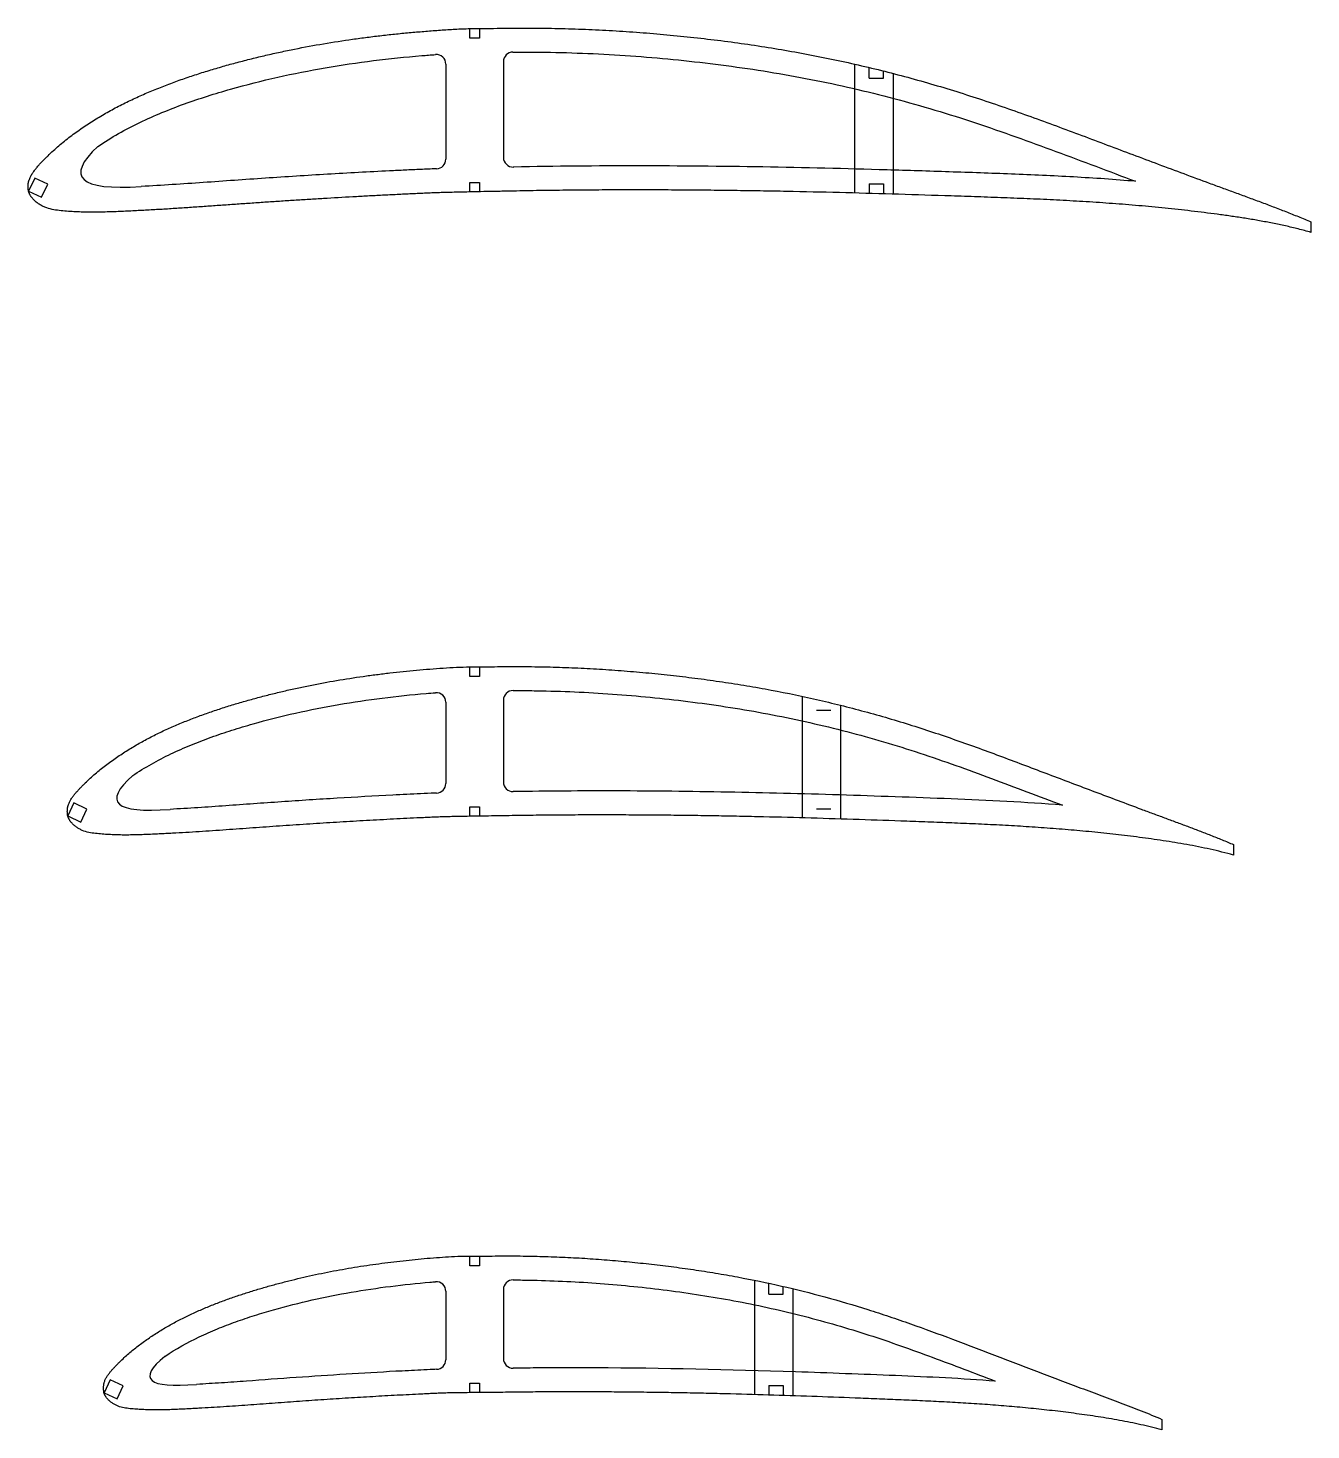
# Model space of a CAD drawing. Header units: millimetres. Extents: x -11497 to 404, y -3854 to 414.
# Drawn here: x -1993.4 to -1726.3, y -1656.2 to -1364.3 of the extents above; entities that cross this region are included whole.
import ezdxf

# ---------------------------------------------------------------- set-up
doc = ezdxf.new("R2010")
doc.units = ezdxf.units.MM

msp = doc.modelspace()

# ---------------------------------------------------------------- linework, layer by layer
for p, q in [((-1901.4295, -1366.4088), (-1901.4295, -1364.4244)), ((-1899.4295, -1364.4088), (-1899.4295, -1366.4088)), ((-1899.4295, -1366.4088), (-1901.4295, -1366.4088)), ((-1906.4295, -1371.8251), (-1906.4295, -1391.6154)), ((-1894.4295, -1371.3198), (-1894.4295, -1391.2538)), ((-1821.3077, -1371.8148), (-1821.3077, -1398.6646)), ((-1818.3077, -1374.7654), (-1818.3077, -1372.5154)), ((-1818.3077, -1374.7654), (-1815.3077, -1374.7654)), ((-1815.3077, -1374.7654), (-1815.3077, -1373.2518)), ((-1813.3077, -1373.7625), (-1813.3077, -1398.893)), ((-1901.4295, -1398.4381), (-1901.4295, -1396.4381)), ((-1901.4295, -1396.4381), (-1899.4295, -1396.4381)), ((-1899.4295, -1396.4381), (-1899.4295, -1398.3975)), ((-1818.3077, -1396.7472), (-1815.3077, -1396.7472)), ((-1818.3077, -1396.7472), (-1818.3077, -1398.7472)), ((-1815.3077, -1396.7472), (-1815.3077, -1398.8335)), ((-1901.4295, -1499.3194), (-1901.4295, -1497.3365)), ((-1899.4295, -1497.3194), (-1899.4295, -1499.3194)), ((-1899.4295, -1499.3194), (-1901.4295, -1499.3194)), ((-1906.4295, -1504.6911), (-1906.4295, -1521.5965)), ((-1894.4295, -1504.253), (-1894.4295, -1521.2971)), ((-1832.2631, -1503.4453), (-1832.2631, -1528.763)), ((-1824.2631, -1505.3028), (-1824.2631, -1529.0015)), ((-1829.2631, -1506.3589), (-1826.2631, -1506.3589)), ((-1901.4295, -1528.4381), (-1901.4295, -1526.4381)), ((-1901.4295, -1526.4381), (-1899.4295, -1526.4381)), ((-1899.4295, -1526.4381), (-1899.4295, -1528.4041)), ((-1829.2631, -1526.8487), (-1826.2631, -1526.8487)), ((-1899.4295, -1620.0069), (-1899.4295, -1622.0069)), ((-1901.4295, -1622.0069), (-1901.4295, -1620.0247)), ((-1899.4295, -1622.0069), (-1901.4295, -1622.0069)), ((-1842.1569, -1625.0331), (-1842.1569, -1648.8463)), ((-1839.1569, -1627.9091), (-1839.1569, -1625.6591)), ((-1906.4295, -1627.3394), (-1906.4295, -1641.5822)), ((-1894.4295, -1626.9693), (-1894.4295, -1641.3419)), ((-1839.1569, -1627.9091), (-1836.1569, -1627.9091)), ((-1836.1569, -1627.9091), (-1836.1569, -1626.328)), ((-1834.1569, -1626.7982), (-1834.1569, -1649.0957)), ((-1901.4295, -1648.4381), (-1901.4295, -1646.4381)), ((-1901.4295, -1646.4381), (-1899.4295, -1646.4381)), ((-1899.4295, -1646.4381), (-1899.4295, -1648.4124)), ((-1839.1569, -1646.9353), (-1836.1569, -1646.9353)), ((-1839.1569, -1646.9353), (-1839.1569, -1648.9353)), ((-1836.1569, -1646.9353), (-1836.1569, -1649.0298))]:
    msp.add_line(p, q)
at = {"color": 7, "linetype": 'Continuous', "lineweight": 25}
for p, q in [((-1978.8904, -1388.9527), (-1978.8902, -1388.9529)), ((-1992.0452, -1395.5515), (-1993.3131, -1398.2704)), ((-1989.3263, -1396.8194), (-1992.0452, -1395.5515)), ((-1990.5941, -1399.5383), (-1989.3263, -1396.8194)), ((-1993.3131, -1398.2704), (-1990.5941, -1399.5383)), ((-1726.2874, -1404.6663), (-1726.2852, -1406.8509)), ((-1971.6387, -1519.9558), (-1971.6385, -1519.956)), ((-1983.8717, -1525.6478), (-1985.1395, -1528.3667)), ((-1981.1527, -1526.9157), (-1983.8717, -1525.6478)), ((-1985.1395, -1528.3667), (-1982.4206, -1529.6346)), ((-1982.4206, -1529.6346), (-1981.1527, -1526.9157)), ((-1742.4216, -1534.3202), (-1742.4187, -1536.5156)), ((-1964.944, -1640.8817), (-1964.9437, -1640.882)), ((-1976.326, -1645.7366), (-1977.5938, -1648.4555)), ((-1973.607, -1647.0044), (-1976.326, -1645.7366)), ((-1977.5938, -1648.4555), (-1974.8749, -1649.7234)), ((-1974.8749, -1649.7234), (-1973.607, -1647.0044)), ((-1958.3281, -1646.7137), (-1958.3297, -1646.7138)), ((-1757.3165, -1654.0007), (-1757.3129, -1656.2061))]:
    msp.add_line(p, q, dxfattribs=at)
for centre, start, end in [((-1908.4295, -1371.8251), 0, 94.349868), ((-1892.4295, -1371.3198), 90.458323, 180), ((-1908.4295, -1391.6154), 272.117061, 0), ((-1892.4295, -1391.2538), 180, 271.122232), ((-1908.4295, -1504.6911), 0, 94.496354), ((-1892.4295, -1504.253), 90.096453, 180), ((-1908.4295, -1521.5965), 272.302083, 360), ((-1892.4295, -1521.2971), 180, 270.923656), ((-1908.4295, -1627.3394), 0, 94.699744), ((-1892.4295, -1626.9693), 89.686792, 180), ((-1908.4295, -1641.5822), 272.593728, 360), ((-1892.4295, -1641.3419), 180, 270.708374)]:
    msp.add_arc(centre, 2, start, end)
for points, knots in [([(-1726.2852, -1406.8509), (-1727.161, -1406.5914), (-1728.9316, -1406.1379), (-1731.5978, -1405.5029), (-1734.2811, -1404.9409), (-1736.9753, -1404.435), (-1739.6788, -1403.9799), (-1742.3888, -1403.5649), (-1745.1034, -1403.1804), (-1747.8217, -1402.821), (-1750.5431, -1402.4848), (-1754.1752, -1402.0654), (-1758.7219, -1401.5961), (-1764.1862, -1401.1141), (-1769.6567, -1400.7017), (-1775.1322, -1400.3563), (-1780.6112, -1400.0661), (-1786.0928, -1399.8206), (-1791.576, -1399.6078), (-1797.0601, -1399.4151), (-1804.373, -1399.1719), (-1813.5148, -1398.8797), (-1824.4862, -1398.5715), (-1833.63, -1398.3648), (-1840.9452, -1398.2338), (-1846.4316, -1398.1525), (-1851.9179, -1398.0881), (-1857.404, -1398.0442), (-1862.8898, -1398.0174), (-1868.3751, -1398.0113), (-1873.8599, -1398.0261), (-1879.344, -1398.0652), (-1883.9134, -1398.1165), (-1887.5684, -1398.1692), (-1890.3094, -1398.2165), (-1892.5934, -1398.2583), (-1894.4203, -1398.2983), (-1896.2471, -1398.3347), (-1898.5303, -1398.381), (-1900.3572, -1398.4148), (-1902.2921, -1398.4569), (-1903.8245, -1398.4894), (-1905.8674, -1398.5387), (-1907.3994, -1398.5828), (-1908.931, -1398.6395), (-1910.4621, -1398.7085), (-1911.9931, -1398.7771), (-1914.0345, -1398.8664), (-1916.5857, -1398.9882), (-1919.6467, -1399.1399), (-1922.7071, -1399.298), (-1926.787, -1399.5199), (-1930.8658, -1399.7544), (-1934.9434, -1400.0039), (-1938.0012, -1400.1967), (-1941.0584, -1400.3954), (-1944.1152, -1400.5998), (-1947.1715, -1400.8091), (-1950.2274, -1401.0223), (-1953.283, -1401.2386), (-1956.3386, -1401.4552), (-1959.3942, -1401.6681), (-1962.4505, -1401.872), (-1965.5075, -1402.0622), (-1968.056, -1402.2047), (-1970.0951, -1402.3113), (-1971.6245, -1402.3881), (-1973.1542, -1402.4619), (-1974.684, -1402.5311), (-1976.2142, -1402.5905), (-1977.7449, -1402.6365), (-1979.2761, -1402.6588), (-1980.8076, -1402.6577), (-1982.3386, -1402.6227), (-1983.8687, -1402.5596), (-1985.3965, -1402.4528), (-1986.9214, -1402.3128), (-1988.4395, -1402.1026), (-1989.6704, -1401.7471), (-1990.5933, -1401.308), (-1991.1395, -1400.9774), (-1991.5511, -1400.6757), (-1991.9486, -1400.3558), (-1992.3157, -1400.0003), (-1992.6029, -1399.6587), (-1992.7573, -1399.4562), (-1992.8658, -1399.299), (-1992.9653, -1399.136), (-1993.0538, -1398.9666), (-1993.1328, -1398.7926), (-1993.2118, -1398.6195), (-1993.2812, -1398.4428), (-1993.3272, -1398.2584), (-1993.3628, -1398.0717), (-1993.3892, -1397.8827), (-1993.4078, -1397.6927), (-1993.4229, -1397.4382), (-1993.4278, -1397.1187), (-1993.3927, -1396.801), (-1993.3582, -1396.549), (-1993.3202, -1396.3617), (-1993.2714, -1396.1768), (-1993.1972, -1395.9331), (-1993.086, -1395.6341), (-1992.9239, -1395.2874), (-1992.6843, -1394.8366), (-1992.3393, -1394.2994), (-1991.8821, -1393.6851), (-1991.3922, -1393.0964), (-1990.8798, -1392.5274), (-1990.3505, -1391.9743), (-1989.8127, -1391.4292), (-1989.0874, -1390.7108), (-1988.1603, -1389.8338), (-1987.016, -1388.8159), (-1985.8367, -1387.8387), (-1984.6299, -1386.8961), (-1982.9868, -1385.6836), (-1980.8771, -1384.2463), (-1978.2756, -1382.6289), (-1975.6096, -1381.1202), (-1972.8864, -1379.7173), (-1970.1115, -1378.4196), (-1967.2938, -1377.2179), (-1964.4442, -1376.0945), (-1961.5664, -1375.0448), (-1958.6657, -1374.0603), (-1955.7447, -1373.1378), (-1952.806, -1372.273), (-1949.8526, -1371.4593), (-1946.8863, -1370.694), (-1943.9079, -1369.9765), (-1940.9184, -1369.3062), (-1936.9189, -1368.4747), (-1931.8967, -1367.5474), (-1926.8496, -1366.7652), (-1922.8002, -1366.2194), (-1919.7578, -1365.8509), (-1916.711, -1365.5203), (-1913.6604, -1365.2231), (-1910.6056, -1364.9719), (-1907.5494, -1364.7358), (-1904.4907, -1364.5312), (-1902.4496, -1364.4467), (-1901.4295, -1364.4244)], [0, 0, 0, 0, 0.00737426, 0.01474851, 0.02212277, 0.02949703, 0.03687129, 0.04424554, 0.0516198, 0.05899406, 0.06636831, 0.07374257, 0.08849108, 0.1032396, 0.11798811, 0.13273663, 0.14748514, 0.16223365, 0.17698217, 0.19173068, 0.2064792, 0.23597622, 0.26547325, 0.29497028, 0.3097188, 0.32446731, 0.33921582, 0.35396434, 0.36871285, 0.38346137, 0.39820988, 0.41295839, 0.42770691, 0.43508116, 0.44245542, 0.44982968, 0.45351681, 0.45720394, 0.46457819, 0.47195245, 0.47195245, 0.48020319, 0.48432856, 0.48845394, 0.49257931, 0.49670468, 0.50083005, 0.50495542, 0.51320616, 0.52145691, 0.52970765, 0.53795839, 0.55445988, 0.56271062, 0.57096137, 0.57921211, 0.58746285, 0.59571359, 0.60396434, 0.61221508, 0.62046582, 0.62871657, 0.63696731, 0.64521805, 0.6534688, 0.65759417, 0.66171954, 0.66584491, 0.66997028, 0.67409565, 0.67822102, 0.6823464, 0.68647177, 0.69059714, 0.69472251, 0.69884788, 0.70297325, 0.70709862, 0.711224, 0.71328668, 0.71534937, 0.71638071, 0.71741205, 0.71947474, 0.72050608, 0.72102175, 0.72153742, 0.7220531, 0.72256877, 0.72308444, 0.72360011, 0.72411578, 0.72463145, 0.72514712, 0.7256628, 0.72617847, 0.72669414, 0.72772548, 0.72875682, 0.7292725, 0.72978817, 0.73030384, 0.73081951, 0.73185085, 0.7328822, 0.73391354, 0.73597622, 0.73803891, 0.7401016, 0.74216428, 0.74422697, 0.74628965, 0.74835234, 0.75247771, 0.75660308, 0.76072845, 0.76485383, 0.7689792, 0.77722994, 0.78548068, 0.79373143, 0.80198217, 0.81023291, 0.81848365, 0.8267344, 0.83498514, 0.84323588, 0.85148663, 0.85973737, 0.86798811, 0.87623886, 0.8844896, 0.89274034, 0.90099108, 0.91749257, 0.93399406, 0.9422448, 0.95049554, 0.95874629, 0.96699703, 0.97524777, 0.98349851, 0.99174926, 1, 1, 1, 1]), ([(-1901.4295, -1364.4244), (-1900.4852, -1364.4184), (-1898.5967, -1364.4029), (-1895.7643, -1364.3647), (-1892.932, -1364.3179), (-1890.0992, -1364.3081), (-1887.2666, -1364.3176), (-1883.4899, -1364.3716), (-1879.7143, -1364.4734), (-1875.9404, -1364.6274), (-1872.168, -1364.8128), (-1867.4559, -1365.1088), (-1861.8082, -1365.5589), (-1856.1692, -1366.107), (-1850.54, -1366.7485), (-1844.9228, -1367.4872), (-1839.3194, -1368.3248), (-1831.871, -1369.5853), (-1822.6106, -1371.4401), (-1811.6016, -1374.1322), (-1802.5249, -1376.7412), (-1795.3301, -1379.0433), (-1788.1755, -1381.4681), (-1781.073, -1384.0408), (-1773.9939, -1386.6768), (-1768.6902, -1388.6686), (-1763.3866, -1390.6604), (-1758.0823, -1392.6509), (-1752.775, -1394.6329), (-1748.348, -1396.2734), (-1744.8035, -1397.5778), (-1742.143, -1398.5502), (-1739.4827, -1399.5234), (-1736.8248, -1400.5031), (-1734.1741, -1401.5021), (-1731.5312, -1402.5218), (-1728.9015, -1403.575), (-1727.1544, -1404.2923), (-1726.2874, -1404.6663)], [0, 0, 0, 0, 0.015625, 0.03125, 0.046875, 0.0625, 0.078125, 0.09375, 0.125, 0.140625, 0.15625, 0.1875, 0.21875, 0.25, 0.28125, 0.3125, 0.34375, 0.375, 0.4375, 0.5, 0.5625, 0.59375, 0.625, 0.6875, 0.71875, 0.75, 0.78125, 0.8125, 0.84375, 0.875, 0.890625, 0.90625, 0.921875, 0.9375, 0.953125, 0.96875, 0.984375, 1, 1, 1, 1]), ([(-1978.8902, -1388.9529), (-1976.0685, -1387.0599), (-1973.1405, -1385.4078), (-1968.6161, -1383.2302), (-1967.0855, -1382.5552), (-1963.9912, -1381.2802), (-1962.4279, -1380.6794), (-1959.2734, -1379.5409), (-1957.6827, -1379.0021), (-1954.4773, -1377.9792), (-1952.8614, -1377.495), (-1947.99, -1376.1135), (-1944.722, -1375.2875), (-1938.1489, -1373.8092), (-1934.8435, -1373.1575), (-1928.1985, -1372.0137), (-1924.8569, -1371.5212), (-1918.165, -1370.685), (-1914.8126, -1370.3373), (-1910.4965, -1369.9805), (-1909.539, -1369.9037), (-1908.5812, -1369.8308)], [0, 0, 0, 0, 0.125, 0.125, 0.1875, 0.1875, 0.25, 0.25, 0.3125, 0.3125, 0.375, 0.375, 0.5, 0.5, 0.625, 0.625, 0.75, 0.75, 0.875, 0.875, 0.910623833, 0.910623833, 0.910623833, 0.910623833]), ([(-1892.4455, -1369.3199), (-1892.4427, -1369.3199), (-1892.4399, -1369.3198), (-1889.4638, -1369.2962), (-1886.4934, -1369.3173), (-1877.5902, -1369.5093), (-1871.6654, -1369.8067), (-1859.836, -1370.724), (-1853.9314, -1371.3431), (-1845.0899, -1372.5161), (-1842.1448, -1372.948), (-1836.2623, -1373.9045), (-1833.3347, -1374.4277), (-1824.5946, -1376.1375), (-1818.826, -1377.4685), (-1810.2567, -1379.7399), (-1807.4139, -1380.5421), (-1801.7557, -1382.2361), (-1798.9406, -1383.1293), (-1790.53, -1385.9227), (-1784.9691, -1387.9367), (-1776.6476, -1391.023), (-1773.8771, -1392.0627), (-1768.3364, -1394.1434), (-1765.5662, -1395.1842), (-1762.7956, -1396.2235)], [0.062441146, 0.062441146, 0.062441146, 0.062441146, 0.0625, 0.0625, 0.125, 0.125, 0.25, 0.25, 0.375, 0.375, 0.4375, 0.4375, 0.5, 0.5, 0.625, 0.625, 0.6875, 0.6875, 0.75, 0.75, 0.875, 0.875, 0.9375, 0.9375, 1, 1, 1, 1]), ([(-1908.3556, -1393.6141), (-1908.3882, -1393.6153), (-1908.4208, -1393.6165), (-1909.5319, -1393.6582), (-1910.6098, -1393.709), (-1912.766, -1393.8052), (-1913.8442, -1393.852), (-1916.0002, -1393.953), (-1917.078, -1394.0056), (-1922.467, -1394.2722), (-1926.777, -1394.5058), (-1935.3946, -1395.015), (-1939.7022, -1395.2904), (-1948.3155, -1395.8713), (-1952.6212, -1396.1802), (-1959.0802, -1396.6335), (-1961.2334, -1396.7815), (-1965.541, -1397.055), (-1967.6957, -1397.1783), (-1969.851, -1397.2903)], [0.702652949, 0.702652949, 0.702652949, 0.702652949, 0.703125, 0.703125, 0.71875, 0.71875, 0.734375, 0.734375, 0.75, 0.75, 0.8125, 0.8125, 0.875, 0.875, 0.9375, 0.9375, 0.96875, 0.96875, 1, 1, 1, 1]), ([(-1762.7956, -1396.2235), (-1767.1012, -1395.8613), (-1771.4097, -1395.5664), (-1780.0312, -1395.0797), (-1784.3441, -1394.8862), (-1792.9721, -1394.5489), (-1797.287, -1394.4032), (-1805.9172, -1394.1187), (-1810.2325, -1393.9806), (-1823.1797, -1393.5973), (-1831.813, -1393.3865), (-1849.0856, -1393.0997), (-1857.7219, -1393.0187), (-1874.9934, -1393.0082), (-1883.6288, -1393.0838), (-1892.306, -1393.2517), (-1892.3481, -1393.2525), (-1892.3903, -1393.2534)], [0, 0, 0, 0, 0.0625, 0.0625, 0.125, 0.125, 0.1875, 0.1875, 0.25, 0.25, 0.375, 0.375, 0.5, 0.5, 0.625, 0.625, 0.625610156, 0.625610156, 0.625610156, 0.625610156]), ([(-1742.4187, -1536.5156), (-1743.2172, -1536.2838), (-1744.8279, -1535.869), (-1747.2544, -1535.2925), (-1749.6947, -1534.7781), (-1752.1445, -1534.3133), (-1754.6019, -1533.8929), (-1757.0648, -1533.508), (-1759.5315, -1533.1507), (-1762.0013, -1532.8167), (-1764.4735, -1532.5041), (-1767.7728, -1532.1142), (-1771.9022, -1531.6774), (-1776.8639, -1531.2281), (-1781.8301, -1530.8419), (-1786.7999, -1530.516), (-1791.7722, -1530.2397), (-1796.746, -1530.0034), (-1801.7206, -1529.7964), (-1806.6957, -1529.6079), (-1813.3292, -1529.3681), (-1821.6211, -1529.0803), (-1831.5727, -1528.7732), (-1839.8675, -1528.5627), (-1846.5047, -1528.4251), (-1851.4833, -1528.3372), (-1856.4626, -1528.2645), (-1861.4428, -1528.2108), (-1866.4237, -1528.1721), (-1871.4055, -1528.1525), (-1876.3882, -1528.1514), (-1881.3717, -1528.1732), (-1885.5254, -1528.2077), (-1888.8489, -1528.246), (-1891.3416, -1528.281), (-1893.4192, -1528.315), (-1895.0812, -1528.3456), (-1896.7434, -1528.3686), (-1898.8213, -1528.3949), (-1900.484, -1528.419), (-1902.2452, -1528.4547), (-1903.6402, -1528.476), (-1905.5001, -1528.5105), (-1906.895, -1528.5449), (-1908.2897, -1528.5953), (-1909.6837, -1528.6611), (-1911.0778, -1528.7257), (-1912.937, -1528.8078), (-1915.2605, -1528.9221), (-1918.0489, -1529.0635), (-1920.8372, -1529.2103), (-1924.5548, -1529.4167), (-1928.2723, -1529.6347), (-1931.9893, -1529.8667), (-1934.7771, -1530.0456), (-1937.5646, -1530.2301), (-1940.3521, -1530.4196), (-1943.1394, -1530.6138), (-1945.9267, -1530.812), (-1948.7139, -1531.0125), (-1951.5013, -1531.2133), (-1954.2891, -1531.4111), (-1957.0776, -1531.6006), (-1959.867, -1531.7775), (-1962.1926, -1531.9099), (-1964.0534, -1532.0095), (-1965.4492, -1532.0813), (-1966.8452, -1532.1505), (-1968.2414, -1532.215), (-1969.6381, -1532.2706), (-1971.0352, -1532.3143), (-1972.4328, -1532.3348), (-1973.8307, -1532.3348), (-1975.2282, -1532.3026), (-1976.625, -1532.2459), (-1978.0195, -1532.1472), (-1979.4117, -1532.0204), (-1980.7966, -1531.8216), (-1981.9171, -1531.4845), (-1982.7534, -1531.071), (-1983.2486, -1530.7635), (-1983.6196, -1530.4817), (-1983.9784, -1530.1847), (-1984.3075, -1529.854), (-1984.5631, -1529.5366), (-1984.6989, -1529.3479), (-1984.7939, -1529.2016), (-1984.8805, -1529.0503), (-1984.9574, -1528.8937), (-1985.0252, -1528.733), (-1985.0906, -1528.5719), (-1985.145, -1528.4073), (-1985.1777, -1528.2369), (-1985.2025, -1528.0651), (-1985.2206, -1527.8918), (-1985.2325, -1527.7179), (-1985.2421, -1527.4853), (-1985.2476, -1527.1938), (-1985.2174, -1526.9036), (-1985.1934, -1526.6727), (-1985.1632, -1526.5008), (-1985.1221, -1526.3311), (-1985.0593, -1526.1071), (-1984.9633, -1525.8321), (-1984.8194, -1525.5137), (-1984.6064, -1525.0992), (-1984.2959, -1524.6059), (-1983.8826, -1524.042), (-1983.4384, -1523.5021), (-1982.9729, -1522.9806), (-1982.4908, -1522.4745), (-1982.0012, -1521.9756), (-1981.3403, -1521.3186), (-1980.4956, -1520.5163), (-1979.4532, -1519.5845), (-1978.3782, -1518.6908), (-1977.2781, -1517.8281), (-1975.7802, -1516.7187), (-1973.8559, -1515.4043), (-1971.4836, -1513.9241), (-1969.0512, -1512.545), (-1966.5673, -1511.2613), (-1964.0356, -1510.075), (-1961.4649, -1508.9763), (-1958.8654, -1507.9482), (-1956.2397, -1506.9892), (-1953.5938, -1506.0883), (-1950.9291, -1505.2451), (-1948.2486, -1504.4541), (-1945.555, -1503.7101), (-1942.8496, -1503.0102), (-1940.1336, -1502.354), (-1937.4077, -1501.7412), (-1933.7611, -1500.9807), (-1929.1828, -1500.1331), (-1924.5829, -1499.4174), (-1920.8931, -1498.9181), (-1918.1212, -1498.5813), (-1915.3457, -1498.2783), (-1912.5672, -1498.007), (-1909.7854, -1497.7754), (-1907.0028, -1497.5584), (-1904.2173, -1497.3856), (-1902.3582, -1497.3365), (-1901.4295, -1497.3365)], [0, 0, 0, 0, 0.00737426, 0.01474851, 0.02212277, 0.02949703, 0.03687129, 0.04424554, 0.0516198, 0.05899406, 0.06636831, 0.07374257, 0.08849108, 0.1032396, 0.11798811, 0.13273663, 0.14748514, 0.16223365, 0.17698217, 0.19173068, 0.2064792, 0.23597622, 0.26547325, 0.29497028, 0.3097188, 0.32446731, 0.33921582, 0.35396434, 0.36871285, 0.38346137, 0.39820988, 0.41295839, 0.42770691, 0.43508116, 0.44245542, 0.44982968, 0.45351681, 0.45720394, 0.46457819, 0.47195245, 0.47195245, 0.48020319, 0.48432856, 0.48845394, 0.49257931, 0.49670468, 0.50083005, 0.50495542, 0.51320616, 0.52145691, 0.52970765, 0.53795839, 0.55445988, 0.56271062, 0.57096137, 0.57921211, 0.58746285, 0.59571359, 0.60396434, 0.61221508, 0.62046582, 0.62871657, 0.63696731, 0.64521805, 0.6534688, 0.65759417, 0.66171954, 0.66584491, 0.66997028, 0.67409565, 0.67822102, 0.6823464, 0.68647177, 0.69059714, 0.69472251, 0.69884788, 0.70297325, 0.70709862, 0.711224, 0.71328668, 0.71534937, 0.71638071, 0.71741205, 0.71947474, 0.72050608, 0.72102175, 0.72153742, 0.7220531, 0.72256877, 0.72308444, 0.72360011, 0.72411578, 0.72463145, 0.72514712, 0.7256628, 0.72617847, 0.72669414, 0.72772548, 0.72875682, 0.7292725, 0.72978817, 0.73030384, 0.73081951, 0.73185085, 0.7328822, 0.73391354, 0.73597622, 0.73803891, 0.7401016, 0.74216428, 0.74422697, 0.74628965, 0.74835234, 0.75247771, 0.75660308, 0.76072845, 0.76485383, 0.7689792, 0.77722994, 0.78548068, 0.79373143, 0.80198217, 0.81023291, 0.81848365, 0.8267344, 0.83498514, 0.84323588, 0.85148663, 0.85973737, 0.86798811, 0.87623886, 0.8844896, 0.89274034, 0.90099108, 0.91749257, 0.93399406, 0.9422448, 0.95049554, 0.95874629, 0.96699703, 0.97524777, 0.98349851, 0.99174926, 1, 1, 1, 1]), ([(-1901.4295, -1497.3365), (-1900.5717, -1497.3283), (-1898.8561, -1497.3158), (-1896.2829, -1497.2895), (-1893.7098, -1497.2524), (-1891.1364, -1497.2521), (-1888.5631, -1497.2672), (-1885.1324, -1497.3272), (-1881.7028, -1497.4287), (-1878.2749, -1497.579), (-1874.8483, -1497.7571), (-1870.5685, -1498.0382), (-1865.4391, -1498.4615), (-1860.3177, -1498.9737), (-1855.2056, -1499.5712), (-1850.1046, -1500.2563), (-1845.0163, -1501.0309), (-1838.2532, -1502.1951), (-1829.8452, -1503.903), (-1819.8509, -1506.3757), (-1811.6117, -1508.7681), (-1805.0811, -1510.8767), (-1798.5878, -1513.0974), (-1792.142, -1515.4524), (-1785.7176, -1517.8644), (-1780.9044, -1519.687), (-1776.0914, -1521.5097), (-1771.2776, -1523.3307), (-1766.4613, -1525.145), (-1762.444, -1526.647), (-1759.2277, -1527.8418), (-1756.8138, -1528.7334), (-1754.3997, -1529.6246), (-1751.9877, -1530.5216), (-1749.582, -1531.4351), (-1747.1832, -1532.367), (-1744.7953, -1533.3263), (-1743.2097, -1533.9814), (-1742.4216, -1534.3202)], [0, 0, 0, 0, 0.015625, 0.03125, 0.046875, 0.0625, 0.078125, 0.09375, 0.125, 0.140625, 0.15625, 0.1875, 0.21875, 0.25, 0.28125, 0.3125, 0.34375, 0.375, 0.4375, 0.5, 0.5625, 0.59375, 0.625, 0.6875, 0.71875, 0.75, 0.78125, 0.8125, 0.84375, 0.875, 0.890625, 0.90625, 0.921875, 0.9375, 0.953125, 0.96875, 0.984375, 1, 1, 1, 1]), ([(-1971.6385, -1519.956), (-1969.0813, -1518.2473), (-1966.428, -1516.7551), (-1962.3272, -1514.7896), (-1960.9398, -1514.1804), (-1958.1359, -1513.0277), (-1956.7193, -1512.4844), (-1953.8607, -1511.4551), (-1952.4196, -1510.9672), (-1949.515, -1510.0416), (-1948.0504, -1509.6032), (-1943.6389, -1508.3524), (-1940.6794, -1507.6041), (-1934.7264, -1506.2644), (-1931.7328, -1505.6734), (-1925.7145, -1504.6355), (-1922.6881, -1504.1878), (-1916.6282, -1503.428), (-1913.5925, -1503.112), (-1909.8964, -1502.8026), (-1909.2414, -1502.7488), (-1908.5863, -1502.6973)], [0, 0, 0, 0, 0.125, 0.125, 0.1875, 0.1875, 0.25, 0.25, 0.3125, 0.3125, 0.375, 0.375, 0.5, 0.5, 0.625, 0.625, 0.75, 0.75, 0.875, 0.875, 0.901916741, 0.901916741, 0.901916741, 0.901916741]), ([(-1892.4328, -1502.253), (-1891.458, -1502.2514), (-1890.4836, -1502.2555), (-1888.1892, -1502.2737), (-1886.8699, -1502.296), (-1880.2766, -1502.4495), (-1875.014, -1502.7185), (-1864.5116, -1503.5382), (-1859.2718, -1504.0877), (-1848.8151, -1505.4661), (-1843.5982, -1506.2965), (-1835.7939, -1507.8005), (-1833.1968, -1508.3441), (-1828.0361, -1509.5141), (-1825.4694, -1510.1409), (-1820.3616, -1511.4744), (-1817.8206, -1512.1808), (-1812.764, -1513.6718), (-1810.2486, -1514.4574), (-1802.7374, -1516.9216), (-1797.776, -1518.7069), (-1790.3587, -1521.4609), (-1787.8901, -1522.3909), (-1782.955, -1524.2572), (-1780.4881, -1525.1924), (-1778.0208, -1526.1263)], [0.070694357, 0.070694357, 0.070694357, 0.070694357, 0.09375, 0.09375, 0.125, 0.125, 0.25, 0.25, 0.375, 0.375, 0.5, 0.5, 0.5625, 0.5625, 0.625, 0.625, 0.6875, 0.6875, 0.75, 0.75, 0.875, 0.875, 0.9375, 0.9375, 1, 1, 1, 1]), ([(-1908.3491, -1523.5949), (-1908.4886, -1523.6005), (-1908.6281, -1523.6063), (-1909.7351, -1523.6546), (-1910.7023, -1523.7021), (-1913.6046, -1523.8323), (-1915.539, -1523.9281), (-1921.3416, -1524.2248), (-1925.2089, -1524.4408), (-1932.9412, -1524.9106), (-1936.8064, -1525.1634), (-1944.5351, -1525.6953), (-1948.3984, -1525.9777), (-1954.1941, -1526.391), (-1956.1262, -1526.5259), (-1959.9915, -1526.7754), (-1961.9249, -1526.8877), (-1963.8588, -1526.9905)], [0.70087281, 0.70087281, 0.70087281, 0.70087281, 0.703125, 0.703125, 0.71875, 0.71875, 0.75, 0.75, 0.8125, 0.8125, 0.875, 0.875, 0.9375, 0.9375, 0.96875, 0.96875, 1, 1, 1, 1]), ([(-1778.0208, -1526.1263), (-1785.7512, -1525.5063), (-1793.4924, -1525.1236), (-1805.1093, -1524.6592), (-1808.9824, -1524.5199), (-1816.7286, -1524.2457), (-1820.602, -1524.1136), (-1832.2234, -1523.7469), (-1839.9734, -1523.5454), (-1855.4771, -1523.2603), (-1863.229, -1523.1739), (-1878.1196, -1523.1383), (-1885.2585, -1523.1817), (-1892.3972, -1523.2968)], [0, 0, 0, 0, 0.125, 0.125, 0.1875, 0.1875, 0.25, 0.25, 0.375, 0.375, 0.5, 0.5, 0.615117322, 0.615117322, 0.615117322, 0.615117322]), ([(-1757.3129, -1656.2061), (-1758.04, -1655.9998), (-1759.5032, -1655.6206), (-1761.7084, -1655.0982), (-1763.9244, -1654.6276), (-1766.1485, -1654.2008), (-1768.3788, -1653.8124), (-1770.6135, -1653.4554), (-1772.8513, -1653.1231), (-1775.0916, -1652.8126), (-1777.3339, -1652.5217), (-1780.326, -1652.1592), (-1784.07, -1651.7523), (-1788.5677, -1651.3332), (-1793.0684, -1650.9712), (-1797.5714, -1650.6632), (-1802.0758, -1650.3999), (-1806.5808, -1650.1721), (-1811.086, -1649.9705), (-1815.5911, -1649.7858), (-1821.5975, -1649.5492), (-1829.1048, -1649.2654), (-1838.1149, -1648.9593), (-1845.626, -1648.7453), (-1851.6372, -1648.6017), (-1856.147, -1648.5076), (-1860.6583, -1648.4272), (-1865.1713, -1648.3645), (-1869.6862, -1648.3148), (-1874.2031, -1648.2828), (-1878.7222, -1648.267), (-1883.2437, -1648.2727), (-1887.0136, -1648.2918), (-1890.0309, -1648.3168), (-1892.2946, -1648.3405), (-1894.1815, -1648.3673), (-1895.6914, -1648.3891), (-1897.2016, -1648.3997), (-1899.0899, -1648.4076), (-1900.6011, -1648.4227), (-1902.2019, -1648.4525), (-1903.47, -1648.4636), (-1905.161, -1648.4844), (-1906.4294, -1648.5098), (-1907.6975, -1648.5543), (-1908.965, -1648.6172), (-1910.2328, -1648.6781), (-1911.9237, -1648.7536), (-1914.0371, -1648.861), (-1916.5738, -1648.9929), (-1919.111, -1649.1292), (-1922.4941, -1649.3214), (-1925.878, -1649.5241), (-1929.2622, -1649.7399), (-1931.8006, -1649.906), (-1934.3392, -1650.0774), (-1936.8781, -1650.2532), (-1939.4171, -1650.4334), (-1941.9563, -1650.6178), (-1944.4957, -1650.8037), (-1947.0356, -1650.9899), (-1949.576, -1651.1736), (-1952.1174, -1651.35), (-1954.6598, -1651.5145), (-1956.7796, -1651.6377), (-1958.4759, -1651.7307), (-1959.7483, -1651.7979), (-1961.0209, -1651.8629), (-1962.2938, -1651.9231), (-1963.5671, -1651.9752), (-1964.8408, -1652.0167), (-1966.1152, -1652.0356), (-1967.3898, -1652.0366), (-1968.664, -1652.007), (-1969.9377, -1651.9561), (-1971.2091, -1651.865), (-1972.4788, -1651.7504), (-1973.7408, -1651.562), (-1974.7593, -1651.242), (-1975.5156, -1650.8521), (-1975.9637, -1650.5659), (-1976.2973, -1650.3025), (-1976.6204, -1650.0267), (-1976.9145, -1649.7187), (-1977.1409, -1649.4238), (-1977.2595, -1649.2478), (-1977.342, -1649.1117), (-1977.4168, -1648.9711), (-1977.483, -1648.8263), (-1977.5404, -1648.6778), (-1977.5931, -1648.5279), (-1977.6337, -1648.3743), (-1977.6543, -1648.2169), (-1977.6691, -1648.0588), (-1977.6794, -1647.9), (-1977.6852, -1647.7411), (-1977.6897, -1647.5288), (-1977.6958, -1647.263), (-1977.67, -1646.9982), (-1977.6558, -1646.7866), (-1977.6327, -1646.629), (-1977.5987, -1646.4733), (-1977.5465, -1646.2676), (-1977.4647, -1646.0147), (-1977.3374, -1645.7225), (-1977.149, -1645.3414), (-1976.8702, -1644.8887), (-1976.4975, -1644.3713), (-1976.0956, -1643.8764), (-1975.6733, -1643.3988), (-1975.2348, -1642.9363), (-1974.7898, -1642.4799), (-1974.1883, -1641.8795), (-1973.4197, -1641.1461), (-1972.4713, -1640.294), (-1971.4925, -1639.4772), (-1970.4911, -1638.6884), (-1969.1271, -1637.6741), (-1967.374, -1636.4733), (-1965.2133, -1635.1198), (-1962.9967, -1633.8602), (-1960.7335, -1632.6867), (-1958.4263, -1631.6032), (-1956.0836, -1630.5995), (-1953.7152, -1629.6594), (-1951.3222, -1628.7841), (-1948.9115, -1627.9604), (-1946.4834, -1627.1905), (-1944.0414, -1626.4676), (-1941.5874, -1625.7879), (-1939.1231, -1625.1484), (-1936.6492, -1624.5489), (-1934.1666, -1623.9889), (-1930.8458, -1623.2942), (-1926.6773, -1622.5201), (-1922.4903, -1621.8658), (-1919.1325, -1621.4094), (-1916.6103, -1621.1019), (-1914.0854, -1620.8243), (-1911.558, -1620.5769), (-1909.0283, -1620.3634), (-1906.4982, -1620.1641), (-1903.9648, -1620.0207), (-1902.2738, -1620.0041), (-1901.4295, -1620.0247)], [0, 0, 0, 0, 0.00737426, 0.01474851, 0.02212277, 0.02949703, 0.03687129, 0.04424554, 0.0516198, 0.05899406, 0.06636831, 0.07374257, 0.08849108, 0.1032396, 0.11798811, 0.13273663, 0.14748514, 0.16223365, 0.17698217, 0.19173068, 0.2064792, 0.23597622, 0.26547325, 0.29497028, 0.3097188, 0.32446731, 0.33921582, 0.35396434, 0.36871285, 0.38346137, 0.39820988, 0.41295839, 0.42770691, 0.43508116, 0.44245542, 0.44982968, 0.45351681, 0.45720394, 0.46457819, 0.47195245, 0.47195245, 0.48020319, 0.48432856, 0.48845394, 0.49257931, 0.49670468, 0.50083005, 0.50495542, 0.51320616, 0.52145691, 0.52970765, 0.53795839, 0.55445988, 0.56271062, 0.57096137, 0.57921211, 0.58746285, 0.59571359, 0.60396434, 0.61221508, 0.62046582, 0.62871657, 0.63696731, 0.64521805, 0.6534688, 0.65759417, 0.66171954, 0.66584491, 0.66997028, 0.67409565, 0.67822102, 0.6823464, 0.68647177, 0.69059714, 0.69472251, 0.69884788, 0.70297325, 0.70709862, 0.711224, 0.71328668, 0.71534937, 0.71638071, 0.71741205, 0.71947474, 0.72050608, 0.72102175, 0.72153742, 0.7220531, 0.72256877, 0.72308444, 0.72360011, 0.72411578, 0.72463145, 0.72514712, 0.7256628, 0.72617847, 0.72669414, 0.72772548, 0.72875682, 0.7292725, 0.72978817, 0.73030384, 0.73081951, 0.73185085, 0.7328822, 0.73391354, 0.73597622, 0.73803891, 0.7401016, 0.74216428, 0.74422697, 0.74628965, 0.74835234, 0.75247771, 0.75660308, 0.76072845, 0.76485383, 0.7689792, 0.77722994, 0.78548068, 0.79373143, 0.80198217, 0.81023291, 0.81848365, 0.8267344, 0.83498514, 0.84323588, 0.85148663, 0.85973737, 0.86798811, 0.87623886, 0.8844896, 0.89274034, 0.90099108, 0.91749257, 0.93399406, 0.9422448, 0.95049554, 0.95874629, 0.96699703, 0.97524777, 0.98349851, 0.99174926, 1, 1, 1, 1]), ([(-1901.4295, -1620.0247), (-1900.6515, -1620.0147), (-1899.0956, -1620.0048), (-1896.7617, -1619.9896), (-1894.4279, -1619.9613), (-1892.0939, -1619.9698), (-1889.7601, -1619.9901), (-1886.6488, -1620.0556), (-1883.5385, -1620.1568), (-1880.43, -1620.3038), (-1877.3228, -1620.4751), (-1873.4419, -1620.7425), (-1868.791, -1621.1411), (-1864.1476, -1621.6201), (-1859.5129, -1622.177), (-1854.8883, -1622.8126), (-1850.2756, -1623.529), (-1844.1451, -1624.6044), (-1836.5241, -1626.1765), (-1827.4665, -1628.4467), (-1820.0004, -1630.6391), (-1814.0832, -1632.5692), (-1808.2002, -1634.6015), (-1802.3608, -1636.7555), (-1796.5407, -1638.9606), (-1792.1804, -1640.627), (-1787.8202, -1642.2936), (-1783.4593, -1643.9582), (-1779.0963, -1645.6176), (-1775.4572, -1646.9917), (-1772.5439, -1648.0854), (-1770.3577, -1648.9025), (-1768.1708, -1649.7179), (-1765.9859, -1650.5386), (-1763.8063, -1651.373), (-1761.6329, -1652.2239), (-1759.4682, -1653.0965), (-1758.0316, -1653.6943), (-1757.3165, -1654.0007)], [0, 0, 0, 0, 0.015625, 0.03125, 0.046875, 0.0625, 0.078125, 0.09375, 0.125, 0.140625, 0.15625, 0.1875, 0.21875, 0.25, 0.28125, 0.3125, 0.34375, 0.375, 0.4375, 0.5, 0.5625, 0.59375, 0.625, 0.6875, 0.71875, 0.75, 0.78125, 0.8125, 0.84375, 0.875, 0.890625, 0.90625, 0.921875, 0.9375, 0.953125, 0.96875, 0.984375, 1, 1, 1, 1]), ([(-1964.9437, -1640.882), (-1962.6311, -1639.3434), (-1960.2317, -1637.9991), (-1956.5223, -1636.2297), (-1955.2674, -1635.6813), (-1952.7321, -1634.6414), (-1951.451, -1634.1514), (-1948.866, -1633.2229), (-1947.563, -1632.782), (-1944.9365, -1631.9463), (-1943.6121, -1631.5501), (-1939.6258, -1630.4202), (-1936.9514, -1629.7436), (-1931.5718, -1628.5318), (-1928.8664, -1627.9969), (-1923.4272, -1627.0567), (-1920.6924, -1626.6503), (-1915.2168, -1625.961), (-1912.4739, -1625.6742), (-1909.3487, -1625.409), (-1908.971, -1625.3772), (-1908.5933, -1625.3461)], [0, 0, 0, 0, 0.125, 0.125, 0.1875, 0.1875, 0.25, 0.25, 0.3125, 0.3125, 0.375, 0.375, 0.5, 0.5, 0.625, 0.625, 0.75, 0.75, 0.875, 0.875, 0.892178742, 0.892178742, 0.892178742, 0.892178742]), ([(-1892.4185, -1624.9693), (-1891.9148, -1624.9721), (-1891.4113, -1624.9763), (-1889.7369, -1624.9928), (-1888.5669, -1625.0148), (-1885.059, -1625.1039), (-1882.7229, -1625.1938), (-1878.0561, -1625.4375), (-1875.7254, -1625.5906), (-1868.7409, -1626.1415), (-1864.0948, -1626.6302), (-1854.8231, -1627.8488), (-1850.1974, -1628.5786), (-1843.2776, -1629.8955), (-1840.9722, -1630.3712), (-1836.3898, -1631.3944), (-1834.1105, -1631.9424), (-1827.3072, -1633.6917), (-1822.8172, -1634.9972), (-1813.924, -1637.8733), (-1809.5206, -1639.4434), (-1800.7511, -1642.6971), (-1796.3829, -1644.3748), (-1792.0123, -1646.0451)], [0.080311748, 0.080311748, 0.080311748, 0.080311748, 0.09375, 0.09375, 0.125, 0.125, 0.1875, 0.1875, 0.25, 0.25, 0.375, 0.375, 0.5, 0.5, 0.5625, 0.5625, 0.625, 0.625, 0.75, 0.75, 0.875, 0.875, 1, 1, 1, 1]), ([(-1792.0123, -1646.0451), (-1798.9324, -1645.5175), (-1805.8621, -1645.1836), (-1816.26, -1644.7523), (-1819.7264, -1644.6172), (-1826.6595, -1644.3539), (-1830.1264, -1644.2277), (-1847.4629, -1643.6436), (-1861.3418, -1643.341), (-1878.6882, -1643.2639), (-1882.1575, -1643.2662), (-1887.3615, -1643.2934), (-1889.0962, -1643.3063), (-1891.3556, -1643.3293), (-1891.8801, -1643.3353), (-1892.4047, -1643.3417)], [0, 0, 0, 0, 0.125, 0.125, 0.1875, 0.1875, 0.25, 0.25, 0.5, 0.5, 0.5625, 0.5625, 0.59375, 0.59375, 0.603200247, 0.603200247, 0.603200247, 0.603200247]), ([(-1908.339, -1643.5802), (-1908.5728, -1643.5908), (-1908.8066, -1643.6019), (-1909.9057, -1643.6557), (-1910.7713, -1643.6951), (-1913.368, -1643.8156), (-1915.0984, -1643.9074), (-1923.7506, -1644.3648), (-1930.6679, -1644.8034), (-1941.0397, -1645.5331), (-1944.4961, -1645.791), (-1949.6813, -1646.1672), (-1951.4099, -1646.29), (-1954.8681, -1646.5172), (-1956.5979, -1646.6195), (-1958.3281, -1646.7137)], [0.698904424, 0.698904424, 0.698904424, 0.698904424, 0.703125, 0.703125, 0.71875, 0.71875, 0.75, 0.75, 0.875, 0.875, 0.9375, 0.9375, 0.96875, 0.96875, 1, 1, 1, 1])]:
    msp.add_open_spline(points, degree=3, knots=knots, dxfattribs=at)
for points in [[(-1978.8904, -1388.9527), (-1985.7439, -1395.4098), (-1982.732, -1398.189), (-1969.8546, -1397.2905)], [(-1969.851, -1397.2903), (-1969.8522, -1397.2903), (-1969.8534, -1397.2904), (-1969.8546, -1397.2905)], [(-1971.6387, -1519.9558), (-1977.9238, -1525.5281), (-1975.3316, -1527.8731), (-1963.862, -1526.9907)], [(-1963.8588, -1526.9905), (-1963.8599, -1526.9906), (-1963.861, -1526.9906), (-1963.862, -1526.9907)], [(-1964.944, -1640.8817), (-1970.7044, -1645.6373), (-1968.4996, -1647.5814), (-1958.3297, -1646.7138)]]:
    msp.add_open_spline(points, degree=3, dxfattribs=at)

doc.saveas('drawing.dxf')
